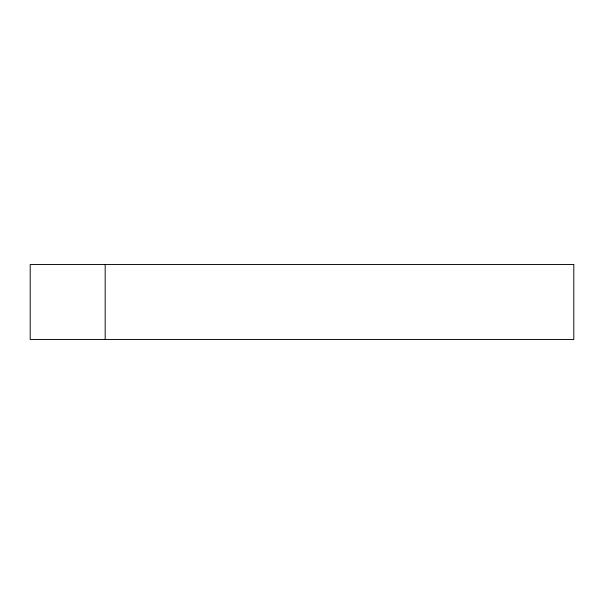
<?xml version="1.0" encoding="UTF-8"?>
<svg xmlns="http://www.w3.org/2000/svg" width="604" height="604" viewBox="0 0 604 604"><rect width="100%" height="100%" fill="white"/><g stroke="black" fill="none" stroke-linecap="round" stroke-linejoin="round"><path stroke-width="0.91" d="M105.179 264.507L105.179 339.493M573.8 264.507L30.2 264.507L30.2 339.493L573.8 339.493L573.8 264.507"/></g></svg>
